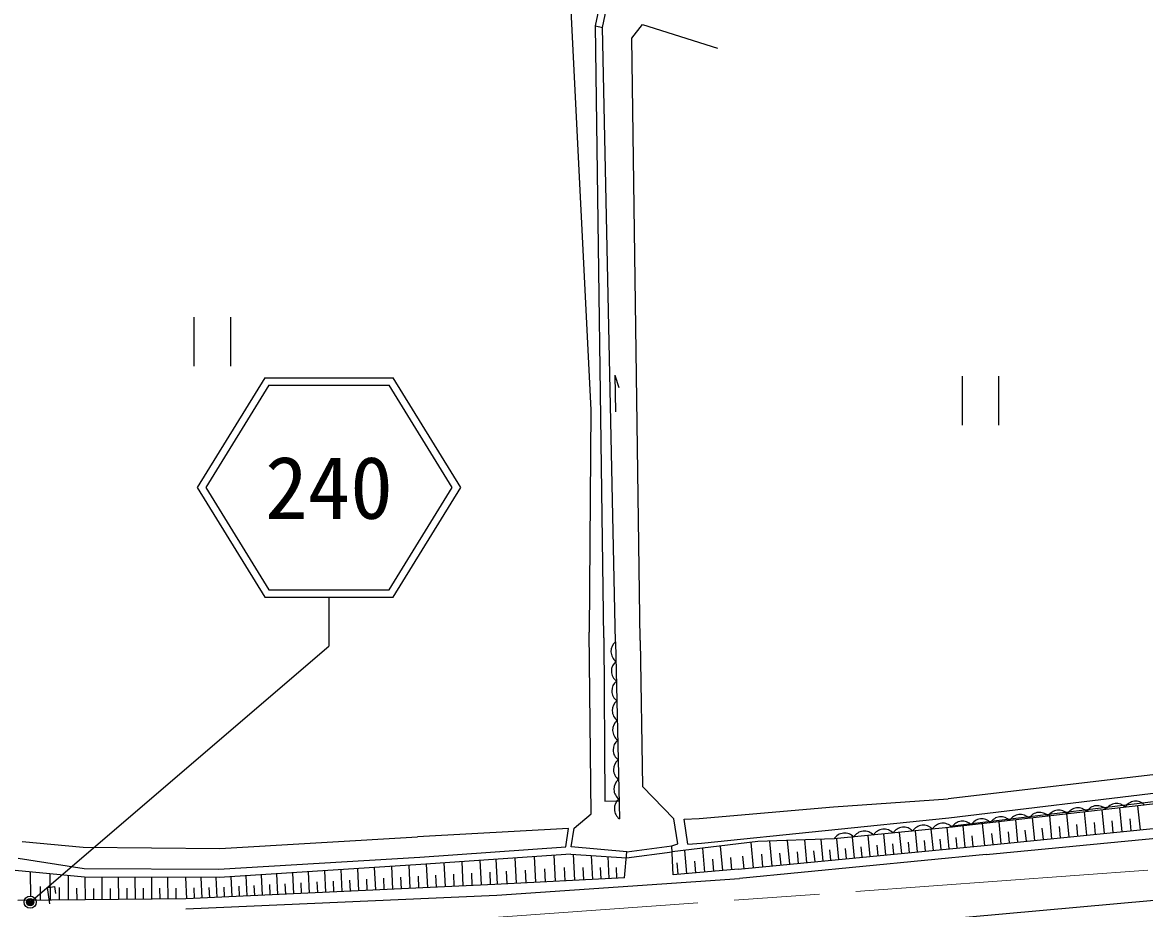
# Model space of a CAD drawing. Units: millimetres, scale not verified. Extents: x 40000 to 680000, y 20000 to 380000.
# Drawn here: x 145602 to 191620, y 282677 to 319029 of the extents above; entities that cross this region are included whole.
import ezdxf
from ezdxf.enums import TextEntityAlignment as Align

# ---------------------------------------------------------------- set-up
doc = ezdxf.new("R2010")
doc.units = ezdxf.units.MM
doc.header["$LTSCALE"] = 1000
doc.header["$PDMODE"] = 32
doc.header["$PDSIZE"] = 500
doc.linetypes.add('CHAIN', pattern=[18.5, 12, -1.5, 3.5, -1.5])
for name, color, linetype, lineweight in [('M-BGD', 7, 'Continuous', 25), ('M-BMK', 2, 'CHAIN', 13), ('M-STR-STRC', 7, 'Continuous', 25)]:
    doc.layers.add(name, color=color, linetype=linetype, lineweight=lineweight)
doc.styles.add('ＭＳ ゴシック', font='')
doc.styles.get('ＭＳ ゴシック').set_extended_font_data('MS Gothic')

msp = doc.modelspace()

# ---------------------------------------------------------------- linework, layer by layer
at = {"layer": 'M-BGD'}
for p, q in [((169104, 318888), (169559, 321070)), ((169397, 318826), (169842, 320959)), ((168097, 319515), (168913, 303142)), ((170598, 318386), (171037, 318944)), ((171037, 318944), (174106, 317980)), ((169449, 293785), (169104, 318888)), ((169104, 318888), (169397, 318826)), ((169930, 293620), (169397, 318826)), ((170939, 293668), (170598, 318386)), ((152631, 306934), (152631, 304934)), ((154131, 306934), (154131, 304934)), ((169901, 304553), (169917, 303053)), ((169901, 304553), (170057, 304055)), ((184135, 304511), (184135, 302511)), ((185635, 304511), (185635, 302511)), ((168913, 303142), (168847, 294017)), ((168926, 286558), (168847, 294017)), ((169449, 293785), (169487, 287077)), ((169930, 293620), (170086, 286354)), ((170939, 293668), (171026, 287682)), ((198474, 288927), (183566, 287174)), ((183591, 286394), (198551, 288201)), ((171026, 287682), (172319, 286352)), ((183631, 286058), (198552, 287860)), ((197938, 287652), (183724, 286017)), ((178857, 286852), (183566, 287174)), ((169487, 287077), (170070, 287090)), ((173352, 286377), (178857, 286852)), ((189973, 285758), (189876, 286724)), ((190706, 285831), (190608, 286809)), ((191448, 285905), (191349, 286894)), ((168227, 285970), (168926, 286558)), ((172475, 285328), (172319, 286352)), ((172734, 286343), (173352, 286377)), ((172890, 285318), (172734, 286343)), ((173453, 285366), (183591, 286394)), ((185744, 285336), (185654, 286239)), ((186429, 285404), (186338, 286317)), ((187122, 285473), (187030, 286397)), ((187822, 285543), (187729, 286477)), ((188531, 285614), (188437, 286559)), ((189248, 285685), (189152, 286641)), ((190339, 285794), (190291, 286280)), ((191077, 285868), (191028, 286360)), ((167999, 285964), (161800, 285626)), ((167880, 285206), (167999, 285964)), ((168108, 285213), (168227, 285970)), ((183724, 286017), (178888, 285531)), ((181661, 284938), (181577, 285801)), ((182310, 285001), (182226, 285866)), ((182959, 285064), (182875, 285931)), ((183610, 285127), (183526, 285997)), ((184262, 285190), (184177, 286069)), ((185067, 285268), (184978, 286161)), ((185047, 285266), (192956, 286056)), ((186087, 285370), (186041, 285824)), ((186775, 285439), (186730, 285898)), ((187472, 285508), (187426, 285973)), ((188177, 285579), (188130, 286048)), ((188889, 285650), (188842, 286125)), ((189610, 285722), (189562, 286202)), ((145590, 285435), (148092, 285193)), ((153702, 285136), (161800, 285626)), ((172236, 285244), (172475, 285328)), ((175764, 285424), (172247, 285001)), ((172890, 285318), (173453, 285366)), ((175587, 284349), (175486, 285390)), ((178888, 285531), (175764, 285424)), ((176350, 284423), (176251, 285440)), ((177079, 284494), (176984, 285466)), ((177775, 284561), (177685, 285490)), ((178440, 284626), (178354, 285513)), ((179081, 284688), (178998, 285542)), ((179724, 284750), (179641, 285607)), ((180368, 284813), (180285, 285672)), ((181014, 284875), (180930, 285736)), ((181337, 284907), (181296, 285338)), ((181986, 284969), (181944, 285402)), ((182635, 285032), (182593, 285466)), ((183285, 285095), (183243, 285530)), ((183936, 285159), (183894, 285595)), ((184592, 285222), (184549, 285664)), ((185128, 284897), (192993, 285653)), ((185406, 285302), (185361, 285751)), ((148092, 285193), (153702, 285136)), ((161896, 284790), (167880, 285206)), ((168085, 284912), (161937, 284488)), ((167457, 283797), (167403, 284865)), ((168085, 284912), (170370, 284762)), ((170393, 285009), (168108, 285213)), ((168257, 283837), (168203, 284904)), ((168992, 283875), (168943, 284856)), ((170291, 283941), (170393, 285009)), ((170370, 284762), (172247, 285001)), ((170393, 285009), (172236, 285244)), ((172292, 284065), (172236, 285244)), ((172852, 284112), (172772, 285064)), ((173586, 284173), (173504, 285152)), ((174320, 284235), (174236, 285240)), ((174956, 284288), (185047, 285266)), ((185128, 284897), (175003, 283912)), ((175968, 284386), (175918, 284907)), ((176714, 284458), (176666, 284956)), ((177427, 284528), (177381, 285003)), ((178108, 284594), (178064, 285047)), ((178761, 284657), (178719, 285090)), ((179402, 284719), (179361, 285147)), ((180046, 284781), (180004, 285210)), ((180691, 284844), (180649, 285274)), ((145420, 284746), (148134, 284326)), ((153636, 284299), (161896, 284790)), ((161937, 284488), (153690, 283949)), ((160790, 283475), (160746, 284410)), ((161501, 283508), (161457, 284456)), ((162223, 283542), (162178, 284504)), ((162945, 283576), (162899, 284554)), ((163678, 283610), (163632, 284605)), ((164424, 283645), (164377, 284656)), ((165086, 283676), (165034, 284701)), ((165866, 283716), (165813, 284755)), ((166656, 283756), (166602, 284810)), ((169669, 283909), (169623, 284811)), ((172495, 284082), (172456, 284552)), ((173219, 284143), (173179, 284625)), ((173953, 284204), (173912, 284700)), ((174697, 284266), (174655, 284776)), ((175196, 284311), (175146, 284827)), ((148152, 283963), (145303, 284237)), ((145945, 283169), (145935, 284177)), ((146750, 283026), (146741, 284099)), ((147496, 283033), (147487, 284027)), ((148134, 284326), (153636, 284299)), ((153690, 283949), (148152, 283963)), ((148188, 283040), (148180, 283963)), ((148874, 283046), (148866, 283961)), ((149555, 283052), (149547, 283959)), ((150235, 283058), (150227, 283958)), ((150910, 283065), (150902, 283956)), ((151579, 283071), (151570, 283954)), ((152345, 283079), (152304, 283953)), ((152977, 283109), (152938, 283951)), ((153586, 283137), (153548, 283950)), ((154197, 283166), (154159, 283980)), ((154816, 283195), (154777, 284020)), ((155443, 283224), (155404, 284061)), ((156080, 283254), (156040, 284103)), ((156725, 283284), (156685, 284145)), ((157379, 283315), (157338, 284187)), ((158043, 283346), (158001, 284231)), ((158715, 283378), (158673, 284275)), ((159397, 283410), (159355, 284319)), ((160089, 283442), (160046, 284364)), ((161146, 283491), (161124, 283962)), ((161862, 283525), (161840, 284002)), ((162584, 283559), (162561, 284044)), ((163312, 283593), (163288, 284086)), ((164051, 283628), (164028, 284129)), ((164803, 283663), (164780, 284172)), ((170291, 283941), (164970, 283671)), ((165476, 283696), (165450, 284212)), ((166261, 283736), (166234, 284259)), ((167056, 283776), (167029, 284307)), ((167857, 283817), (167829, 284355)), ((168625, 283856), (168599, 284368)), ((169331, 283892), (169307, 284363)), ((169980, 283925), (169958, 284358)), ((174956, 284288), (172292, 284065)), ((146348, 283023), (146343, 283580)), ((146633, 283541), (146931, 283579)), ((146720, 282877), (146633, 283541)), ((146967, 283300), (146931, 283579)), ((147123, 283030), (147118, 283546)), ((147842, 283036), (147838, 283515)), ((148531, 283043), (148527, 283502)), ((149215, 283049), (149211, 283505)), ((149895, 283055), (149891, 283507)), ((150573, 283062), (150569, 283509)), ((151244, 283068), (151240, 283511)), ((151910, 283074), (151906, 283514)), ((164970, 283671), (152305, 283077)), ((152661, 283094), (152641, 283523)), ((153282, 283123), (153262, 283537)), ((153891, 283152), (153873, 283556)), ((154506, 283180), (154487, 283590)), ((155129, 283210), (155110, 283625)), ((155761, 283239), (155742, 283661)), ((156402, 283269), (156382, 283696)), ((157052, 283300), (157032, 283733)), ((157711, 283331), (157690, 283770)), ((158379, 283362), (158358, 283807)), ((159056, 283394), (159035, 283845)), ((159743, 283426), (159722, 283884)), ((160440, 283458), (160418, 283923)), ((165055, 283230), (175003, 283912)), ((152305, 283077), (145412, 283014)), ((152298, 282663), (165055, 283230)), ((168998, 280957), (192016, 283021))]:
    msp.add_line(p, q, dxfattribs=at)
for centre, radius, start, end in [((170246, 293223), 508, 128.5245, 233.9375), ((170263, 292415), 508, 128.5245, 233.9375), ((170280, 291608), 508, 128.5245, 233.9375), ((170298, 290801), 508, 128.5245, 233.9375), ((170315, 289994), 508, 128.5245, 233.9375), ((170332, 289186), 508, 128.5245, 233.9375), ((170350, 288379), 508, 128.5245, 233.9375), ((170367, 287572), 508, 128.5245, 233.9375), ((170384, 286765), 508, 128.5245, 233.9375), ((188101, 286223), 495, 43.1367, 149.9868), ((188890, 286314), 495, 43.1367, 149.9868), ((189680, 286405), 495, 43.1367, 149.9868), ((190470, 286496), 495, 43.1367, 149.9868), ((191259, 286587), 495, 43.1367, 149.9868), ((184152, 285769), 495, 43.1367, 149.9868), ((184942, 285860), 495, 43.1367, 149.9868), ((185732, 285951), 495, 43.1367, 149.9868), ((186521, 286042), 495, 43.1367, 149.9868), ((187311, 286132), 495, 43.1367, 149.9868), ((180128, 285344), 510, 43.1635, 148.298), ((180934, 285425), 510, 43.1635, 148.298), ((181740, 285506), 510, 43.1635, 148.298), ((182546, 285587), 510, 43.1635, 148.298), ((183352, 285668), 510, 43.1635, 148.298), ((179322, 285263), 510, 43.1635, 148.298)]:
    msp.add_arc(centre, radius, start, end, dxfattribs=at)
at = {"layer": 'M-BMK'}
msp.add_line((191752, 284250), (149491, 281187), dxfattribs=at)
at = {"layer": 'M-STR-STRC'}
for p, q in [((155538, 304448), (152774, 299948)), ((155538, 304448), (160810, 304448)), ((163574, 299948), (160810, 304448)), ((155706, 304148), (153126, 299948)), ((155706, 304148), (160642, 304148)), ((163222, 299948), (160642, 304148)), ((152774, 299948), (155538, 295448)), ((153126, 299948), (155706, 295748)), ((160642, 295748), (163222, 299948)), ((160810, 295448), (163574, 299948)), ((155538, 295448), (160810, 295448)), ((155706, 295748), (160642, 295748)), ((158174, 295448), (158174, 293448)), ((146034, 283039), (158174, 293448))]:
    msp.add_line(p, q, dxfattribs=at)
for radius in [150, 120, 100, 90, 60, 30]:
    msp.add_circle((145920, 282941), radius, dxfattribs=at)
msp.add_point((145920, 282941), dxfattribs=at)

# ---------------------------------------------------------------- texts
at = {"layer": 'M-STR-STRC', "style": 'ＭＳ ゴシック'}
msp.add_text('240', height=2566, dxfattribs=at).set_placement((158174, 299948), align=Align.MIDDLE_CENTER)

doc.saveas('drawing.dxf')
